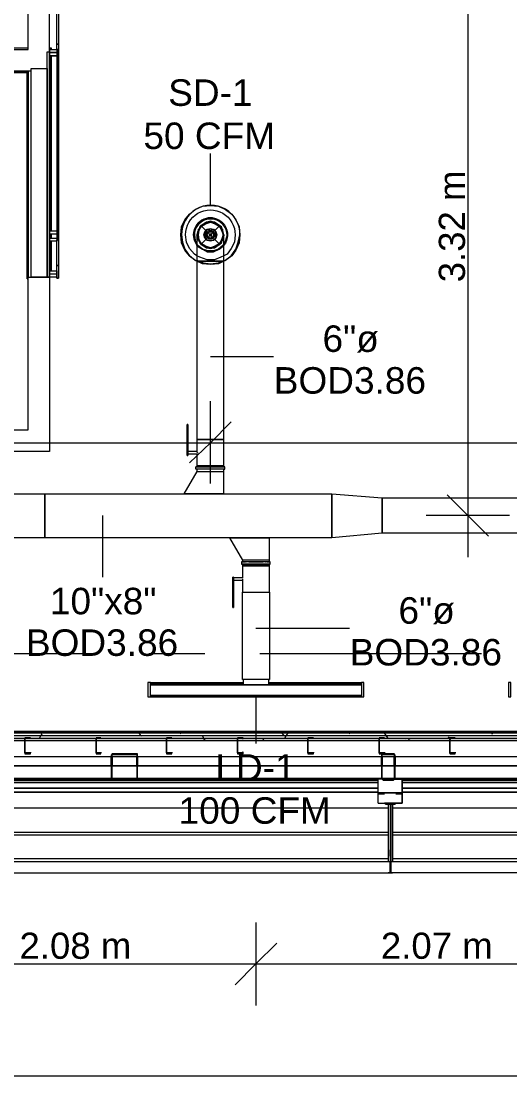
# Model space of a CAD drawing. Header units: metres. Extents: x -2 to 237, y -8 to 52.
# Drawn here: x 32.29 to 35.09, y 7.43 to 13.48 of the extents above; entities that cross this region are included whole.
import ezdxf

# ---------------------------------------------------------------- set-up
doc = ezdxf.new("R2010")
doc.units = ezdxf.units.M
doc.layers.add('HVAC - Ductos', color=5, linetype='Continuous', lineweight=0)
doc.layers.add('PDF4_Text', color=7, linetype='Continuous', lineweight=0)
doc.layers.add('PDF4_Geometry', color=7, linetype='Continuous', lineweight=0, true_color=0xaaaaaa)
doc.layers.add('PDF4_Solid Fills', color=7, linetype='Continuous', lineweight=0, true_color=0xffffff)
doc.styles.add('PDF Helvetica', font='')
doc.styles.get('PDF Helvetica').set_extended_font_data('Helvetica')

msp = doc.modelspace()

# ---------------------------------------------------------------- hatches: boundary and pattern name
at = {"layer": 'PDF4_Solid Fills', "lineweight": 0, "transparency": 33554559}
h = msp.add_hatch(color=256, dxfattribs=at)
h.paths.add_polyline_path([(4.7138, 9.3546), (4.7138, 9.3684), (4.613, 9.3684), (4.613, 9.3546)])
h.paths.add_polyline_path([(51.3915, 9.3684), (51.3915, 9.3546), (52.1978, 9.3546), (52.1978, 9.3684)])
h.paths.add_polyline_path([(52.2024, 9.3684), (52.2024, 9.3546), (54.2275, 9.3546), (54.2275, 9.3684)])
h.paths.add_polyline_path([(54.2321, 9.3684), (54.2321, 9.3546), (56.3763, 9.3546), (56.3763, 9.3684)])
h.paths.add_polyline_path([(49.3618, 9.3684), (49.3618, 9.3546), (51.3869, 9.3546), (51.3869, 9.3684)])
h.paths.add_polyline_path([(47.3321, 9.3684), (47.3321, 9.3546), (49.3572, 9.3546), (49.3572, 9.3684)])
h.paths.add_polyline_path([(46.5212, 9.3684), (46.5212, 9.3546), (47.3275, 9.3546), (47.3275, 9.3684)])
h.paths.add_polyline_path([(44.4915, 9.3684), (44.4915, 9.3546), (46.5166, 9.3546), (46.5166, 9.3684)])
h.paths.add_polyline_path([(42.4619, 9.3684), (42.4619, 9.3546), (44.4869, 9.3546), (44.4869, 9.3684)])
h.paths.add_polyline_path([(41.6509, 9.3684), (41.6509, 9.3546), (42.4573, 9.3546), (42.4573, 9.3684)])
h.paths.add_polyline_path([(39.6212, 9.3684), (39.6212, 9.3546), (41.6463, 9.3546), (41.6463, 9.3684)])
h.paths.add_polyline_path([(36.7806, 9.3684), (36.7806, 9.3546), (39.6167, 9.3546), (39.6167, 9.3684)])
h.paths.add_polyline_path([(34.751, 9.3684), (34.751, 9.3546), (36.776, 9.3546), (36.776, 9.3684)])
h.paths.add_polyline_path([(31.9104, 9.3684), (31.9104, 9.3546), (34.7464, 9.3546), (34.7464, 9.3684)])
h.paths.add_polyline_path([(29.8807, 9.3684), (29.8807, 9.3546), (31.9058, 9.3546), (31.9058, 9.3684)])
h.paths.add_polyline_path([(29.0697, 9.3684), (29.0697, 9.3546), (29.8761, 9.3546), (29.8761, 9.3684)])
h.paths.add_polyline_path([(27.0401, 9.3684), (27.0401, 9.3546), (29.0652, 9.3546), (29.0652, 9.3684)])
h.paths.add_polyline_path([(25.0105, 9.3684), (25.0105, 9.3546), (27.0355, 9.3546), (27.0355, 9.3684)])
h.paths.add_polyline_path([(24.1995, 9.3684), (24.1995, 9.3546), (25.0059, 9.3546), (25.0059, 9.3684)])
h.paths.add_polyline_path([(22.1698, 9.3684), (22.1698, 9.3546), (24.1949, 9.3546), (24.1949, 9.3684)])
h.paths.add_polyline_path([(20.1402, 9.3684), (20.1402, 9.3546), (22.1652, 9.3546), (22.1652, 9.3684)])
h.paths.add_polyline_path([(19.3292, 9.3684), (19.3292, 9.3546), (20.1356, 9.3546), (20.1356, 9.3684)])
h.paths.add_polyline_path([(17.2996, 9.3684), (17.2996, 9.3546), (19.3247, 9.3546), (19.3247, 9.3684)])
h.paths.add_polyline_path([(14.4589, 9.3684), (14.4589, 9.3546), (17.295, 9.3546), (17.295, 9.3684)])
h.paths.add_polyline_path([(12.4293, 9.3684), (12.4293, 9.3546), (14.4543, 9.3546), (14.4543, 9.3684)])
h.paths.add_polyline_path([(9.5887, 9.3684), (9.5887, 9.3546), (12.4247, 9.3546), (12.4247, 9.3684)])
h.paths.add_polyline_path([(7.559, 9.3684), (7.559, 9.3546), (9.5841, 9.3546), (9.5841, 9.3684)])
h.paths.add_polyline_path([(6.7481, 9.3684), (6.7481, 9.3546), (7.5544, 9.3546), (7.5544, 9.3684)])
h.paths.add_polyline_path([(4.7184, 9.3684), (4.7184, 9.3546), (6.7435, 9.3546), (6.7435, 9.3684)])
msp.add_hatch(color=256, dxfattribs=at).paths.add_polyline_path([(32.8084, 9.1439), (32.813, 9.1484), (32.8175, 9.2768), (32.955, 9.2768), (32.955, 9.1393), (32.8175, 9.1439), (32.813, 9.1439), (32.813, 9.1347), (32.8221, 9.1347), (32.9485, 9.1302), (32.9504, 9.1302), (32.9504, 9.1347), (32.9596, 9.1347), (32.9596, 9.2813), (32.813, 9.2813), (32.8084, 9.2768)])
h = msp.add_hatch(color=256, dxfattribs=at)
h.paths.add_polyline_path([(34.4303, 9.2722), (34.4303, 9.1347), (34.4348, 9.2722)])
h.paths.add_polyline_path([(34.3615, 9.2722), (34.357, 9.2722), (34.357, 9.1393)])
h.paths.add_polyline_path([(34.3661, 9.1347), (34.4248, 9.1302), (34.4257, 9.1302), (34.4257, 9.1347)])
h.paths.add_polyline_path([(34.4257, 9.2768), (34.4257, 9.2813), (34.3661, 9.2813)])
h.paths.add_polyline_path([(34.4348, 9.2768), (34.4348, 9.2813), (34.4303, 9.2813)])

# ---------------------------------------------------------------- linework, layer by layer
at = {"layer": 'HVAC - Ductos', "lineweight": 0}
for points in [[(34.8517, 14.202), (34.8517, 10.4084)], [(33.3765, 12.4243), (33.3765, 12.7221)], [(33.4544, 12.2548), (33.4498, 12.2731), (33.4406, 12.2915), (33.4315, 12.3097), (33.4132, 12.3189), (33.3948, 12.3281), (33.3765, 12.3327), (33.3582, 12.3281), (33.3398, 12.3189), (33.3215, 12.3097), (33.3123, 12.2915), (33.3031, 12.2731), (33.2986, 12.2548), (33.3031, 12.2502), (33.2986, 12.2548), (33.2986, 12.2502), (33.2986, 12.2319), (33.2986, 12.1998), (33.2986, 12.1631), (33.2986, 12.1219), (33.2986, 12.1036), (33.2895, 12.1082), (33.2574, 12.1357), (33.2299, 12.1677), (33.2115, 12.2089), (33.2069, 12.2548), (33.2115, 12.3006), (33.2299, 12.3418), (33.2574, 12.3739), (33.2895, 12.4014), (33.3307, 12.4198), (33.3765, 12.4243), (33.4223, 12.4198), (33.4636, 12.4014), (33.5002, 12.3739), (33.5231, 12.3418), (33.5414, 12.3006), (33.546, 12.2548), (33.5414, 12.2089), (33.5231, 12.1677), (33.5002, 12.1357), (33.4636, 12.1082), (33.4544, 12.1036), (33.4544, 12.1449), (33.4544, 12.1861), (33.4544, 12.2181), (33.4544, 12.2411), (33.4544, 12.2548), (33.4544, 12.2502), (33.4544, 12.2548), (33.4498, 12.2731), (33.4406, 12.2915), (33.4315, 12.3097), (33.4132, 12.3189), (33.3948, 12.3281), (33.3765, 12.3327), (33.3582, 12.3281), (33.3398, 12.3189), (33.3215, 12.3097), (33.3123, 12.2915), (33.3031, 12.2731), (33.2986, 12.2548)], [(33.3077, 12.2319), (33.3031, 12.2548), (33.3077, 12.2777)], [(33.4086, 12.1906), (33.4269, 12.2044), (33.404, 12.1906), (33.3765, 12.1815), (33.349, 12.1906), (33.3261, 12.2044), (33.3123, 12.2273), (33.3077, 12.2548), (33.3123, 12.2823), (33.3261, 12.3052)], [(33.3077, 12.2823), (33.3077, 12.2869)], [(33.3123, 12.2869), (33.3261, 12.3052), (33.3398, 12.3189), (33.3582, 12.3281), (33.3765, 12.3281), (33.3948, 12.3281), (33.4132, 12.3189), (33.4269, 12.3052)], [(33.3261, 12.3097), (33.3444, 12.3189)], [(33.3444, 12.3235), (33.349, 12.3235), (33.349, 12.3281)], [(33.3536, 12.3235), (33.3765, 12.3281), (33.404, 12.3235)], [(33.404, 12.3281), (33.404, 12.3235), (33.4086, 12.3235)], [(33.4086, 12.3189), (33.4269, 12.3097)], [(33.4452, 12.2273), (33.4452, 12.2227), (33.4269, 12.2044), (33.4406, 12.2181), (33.4498, 12.2365), (33.4498, 12.2548), (33.4498, 12.2731), (33.4406, 12.2915), (33.4269, 12.3052), (33.4452, 12.2869)], [(33.4452, 12.2869), (33.4452, 12.2823), (33.4498, 12.2823)], [(33.4452, 12.2777), (33.4498, 12.2548), (33.4452, 12.2319)], [(33.3031, 12.2502), (33.3031, 12.2365), (33.3123, 12.2181), (33.3215, 12.1998), (33.3398, 12.1906), (33.3582, 12.1815), (33.3765, 12.1769), (33.3948, 12.1815), (33.4132, 12.1906), (33.4315, 12.1998), (33.4406, 12.2181), (33.4498, 12.2365), (33.4544, 12.2502)], [(33.3077, 12.2227), (33.3077, 12.2273)], [(33.3444, 12.1906), (33.3261, 12.2044), (33.3123, 12.2227)], [(33.349, 12.1815), (33.349, 12.1861), (33.3444, 12.1861)], [(33.3994, 12.1861), (33.3765, 12.1815), (33.3536, 12.1861)], [(33.4086, 12.1861), (33.404, 12.1861), (33.404, 12.1815)], [(33.4544, 10.9261), (33.4544, 10.9307), (33.4544, 11.0819), (33.4498, 11.0819), (33.4406, 11.0819), (33.4315, 11.0819), (33.4132, 11.0819), (33.3948, 11.0819), (33.3765, 11.0819), (33.3582, 11.0819), (33.3398, 11.0819), (33.3215, 11.0819), (33.3123, 11.0819), (33.3031, 11.0819), (33.2986, 11.0819), (33.3031, 11.0819), (33.3123, 11.0819), (33.3215, 11.0819), (33.3398, 11.0819), (33.3582, 11.0819), (33.3765, 11.0819), (33.3948, 11.0819), (33.4132, 11.0819), (33.4315, 11.0819), (33.4406, 11.0819), (33.4498, 11.0819), (33.4544, 11.0819), (33.4544, 12.1036), (33.4498, 12.1036), (33.4406, 12.1036), (33.4315, 12.1036), (33.4132, 12.1036), (33.3948, 12.1036), (33.3765, 12.1036), (33.3582, 12.1036), (33.3398, 12.1036), (33.3215, 12.1036), (33.3123, 12.1036), (33.3031, 12.1036), (33.2986, 12.1036), (33.2986, 11.0819), (33.2986, 11.0132), (33.2482, 11.0132)], [(33.4544, 12.1357), (33.436, 12.1265), (33.3994, 12.1127), (33.3582, 12.1127), (33.3169, 12.1265), (33.2986, 12.1357)], [(33.4544, 12.1036), (33.4223, 12.0898), (33.3765, 12.0852), (33.3307, 12.0898), (33.2986, 12.1036)], [(33.2986, 12.1036), (33.3031, 12.1036), (33.3123, 12.1036), (33.3215, 12.1036), (33.3398, 12.1036), (33.3582, 12.1036), (33.3765, 12.1036), (33.3948, 12.1036), (33.4132, 12.1036), (33.4315, 12.1036), (33.4406, 12.1036), (33.4498, 12.1036), (33.4544, 12.1036)], [(33.3031, 12.1082), (33.3353, 12.0944), (33.3765, 12.0898), (33.4223, 12.0944), (33.4544, 12.1082)], [(33.3765, 11.5584), (33.7385, 11.5584)], [(33.3765, 10.8299), (33.3765, 11.0636), (33.3765, 11.3018)], [(33.2482, 11.1689), (33.2436, 11.1689)], [(33.2436, 11.004), (33.2436, 10.9994), (33.2436, 10.9948), (33.2436, 10.9902), (33.2436, 10.9948), (33.2436, 10.9994), (33.2436, 11.004), (33.2436, 11.1597)], [(33.2482, 11.1597), (33.2482, 11.004), (33.2482, 10.9994), (33.2482, 10.9948), (33.2482, 10.9902), (33.2482, 10.9948), (33.2482, 10.9994), (33.2482, 11.004), (33.2482, 10.9994), (33.2986, 10.9994), (33.2986, 10.9307), (33.3031, 10.9307), (33.2986, 10.9307), (33.3031, 10.9307), (33.3123, 10.9307), (33.3215, 10.9307), (33.3398, 10.9307), (33.3582, 10.9307), (33.3765, 10.9307), (33.3948, 10.9307), (33.4132, 10.9307), (33.4315, 10.9307), (33.4406, 10.9307), (33.4498, 10.9307), (33.4544, 10.9307), (33.4498, 10.9307), (33.4544, 10.9307), (33.4498, 10.9307), (33.4406, 10.9307), (33.4315, 10.9307), (33.4132, 10.9307), (33.3948, 10.9307), (33.3765, 10.9307), (33.3582, 10.9307), (33.3398, 10.9307), (33.3215, 10.9307), (33.3123, 10.9307), (33.3031, 10.9307), (33.2986, 10.9307), (33.2986, 10.9261), (33.3031, 10.9261), (33.2986, 10.9261), (33.294, 10.9261)], [(33.4956, 11.1827), (33.3765, 11.0636), (33.2574, 10.949)], [(26.7606, 11.0636), (28.3047, 11.0636), (33.3765, 11.0636), (37.6786, 11.0636)], [(33.2986, 11.0132), (33.2986, 11.0086)], [(33.3031, 11.0086), (33.3031, 11.004)], [(33.2436, 10.9902), (33.2436, 10.9948), (33.2436, 10.9902)], [(33.2436, 10.9902), (33.2482, 10.9902)], [(33.2482, 10.9902), (33.2482, 10.9948), (33.2482, 10.9902)], [(33.2986, 10.8986), (33.2253, 10.7704), (33.2299, 10.7704), (33.2482, 10.7704), (33.2711, 10.7704), (33.2986, 10.7704), (33.3765, 10.7704), (33.404, 10.7704), (33.4315, 10.7704), (33.4452, 10.7704), (33.4544, 10.7704), (33.4544, 10.8986)], [(33.2986, 10.9124), (33.294, 10.9124), (33.294, 10.9261), (33.2986, 10.9261), (33.3031, 10.9261), (33.3169, 10.9261), (33.3353, 10.9261), (33.3536, 10.9261), (33.3765, 10.9261), (33.3994, 10.9261), (33.4177, 10.9261), (33.436, 10.9261), (33.4498, 10.9261), (33.4544, 10.9261), (33.459, 10.9261), (33.4544, 10.9261), (33.4498, 10.9261), (33.4544, 10.9261), (33.4498, 10.9261), (33.4406, 10.9261), (33.4315, 10.9261), (33.4132, 10.9261), (33.3948, 10.9261), (33.3765, 10.9261), (33.3582, 10.9261), (33.3398, 10.9261), (33.3215, 10.9261), (33.3123, 10.9261), (33.3031, 10.9261), (33.2986, 10.9261)], [(33.4544, 10.9124), (33.459, 10.9124), (33.4544, 10.9124), (33.4498, 10.9124), (33.436, 10.9124), (33.4177, 10.9124), (33.3994, 10.9124), (33.3765, 10.9124), (33.3536, 10.9124), (33.3353, 10.9124), (33.3169, 10.9124), (33.3031, 10.9124), (33.2986, 10.9124), (33.294, 10.9124)], [(33.3123, 10.9124), (33.3031, 10.9124), (33.2986, 10.9124), (33.2986, 10.8986), (33.3031, 10.8986), (33.3123, 10.8986), (33.3215, 10.8986), (33.3398, 10.8986), (33.3582, 10.8986), (33.3765, 10.8986), (33.3948, 10.8986), (33.4132, 10.8986), (33.4315, 10.8986), (33.4406, 10.8986), (33.4498, 10.8986), (33.4544, 10.8986), (33.4544, 10.9124), (33.4498, 10.9124), (33.4406, 10.9124)], [(33.3215, 10.9124), (33.3169, 10.9124)], [(33.4177, 10.9124), (33.4132, 10.9124), (33.3948, 10.9124), (33.3765, 10.9124), (33.3582, 10.9124), (33.3398, 10.9124), (33.3353, 10.9124)], [(33.3444, 10.8986), (33.349, 10.8986)], [(33.404, 10.8986), (33.4086, 10.8986)], [(33.436, 10.9124), (33.4315, 10.9124)], [(33.459, 10.9124), (33.459, 10.9261)], [(33.4544, 10.7704), (33.4452, 10.7704), (33.4315, 10.7704), (33.404, 10.7704), (33.3765, 10.7704), (33.2986, 10.7704), (33.2711, 10.7704), (33.2482, 10.7704), (33.2299, 10.7704), (33.2253, 10.7704)], [(34.9709, 10.5275), (34.8517, 10.6467), (34.7327, 10.7658)], [(32.7579, 10.6467), (32.7579, 10.2938)], [(35.09, 10.6467), (34.8517, 10.6467), (34.6135, 10.6467)], [(33.7155, 10.39), (33.7155, 10.5183), (33.7064, 10.5183), (33.6926, 10.5183), (33.6651, 10.5183), (33.6377, 10.5183), (33.5598, 10.5183), (33.5323, 10.5183), (33.5094, 10.5183), (33.491, 10.5183), (33.4864, 10.5183), (33.5598, 10.39)], [(33.4864, 10.5183), (33.491, 10.5183), (33.5094, 10.5183), (33.5323, 10.5183), (33.5598, 10.5183), (33.6377, 10.5183), (33.6651, 10.5183), (33.6926, 10.5183), (33.7064, 10.5183), (33.7155, 10.5183)], [(33.5094, 10.2755), (33.5598, 10.2755), (33.5598, 10.2068), (33.5643, 10.2068), (33.5735, 10.2068), (33.5826, 10.2068), (33.601, 10.2068), (33.6193, 10.2068), (33.6377, 10.2068), (33.656, 10.2068), (33.6743, 10.2068), (33.6926, 10.2068), (33.7018, 10.2068), (33.7109, 10.2068), (33.7155, 10.2068), (33.7155, 9.7074), (33.7109, 9.7074), (33.7018, 9.7074), (33.6926, 9.7074), (33.6743, 9.7074), (33.656, 9.7074), (33.6377, 9.7074), (33.6193, 9.7074), (33.601, 9.7074), (33.5826, 9.7074), (33.5735, 9.7074), (33.5643, 9.7074), (33.5598, 9.7074), (33.5598, 10.2068), (33.5643, 10.2068), (33.5735, 10.2068), (33.5826, 10.2068), (33.601, 10.2068), (33.6193, 10.2068), (33.6377, 10.2068), (33.656, 10.2068), (33.6743, 10.2068), (33.6926, 10.2068), (33.7018, 10.2068), (33.7109, 10.2068), (33.7155, 10.2068), (33.7155, 10.358), (33.7109, 10.358), (33.7155, 10.358), (33.7109, 10.358), (33.7018, 10.358), (33.6926, 10.358), (33.6743, 10.358), (33.656, 10.358), (33.6377, 10.358), (33.6193, 10.358), (33.601, 10.358), (33.5826, 10.358), (33.5735, 10.358), (33.5643, 10.358), (33.5598, 10.358), (33.5643, 10.358), (33.5598, 10.358), (33.5643, 10.358), (33.5735, 10.358), (33.5826, 10.358), (33.601, 10.358), (33.6193, 10.358), (33.6377, 10.358), (33.656, 10.358), (33.6743, 10.358), (33.6926, 10.358), (33.7018, 10.358), (33.7109, 10.358), (33.7155, 10.358), (33.7155, 10.3672), (33.7109, 10.3672), (33.7155, 10.3672), (33.7201, 10.3672), (33.7155, 10.3672), (33.7109, 10.3672), (33.6972, 10.3672), (33.6789, 10.3672), (33.6605, 10.3672), (33.6377, 10.3672), (33.6147, 10.3672), (33.5964, 10.3672), (33.578, 10.3672), (33.5643, 10.3672), (33.5598, 10.3672), (33.5552, 10.3672)], [(33.5598, 10.3672), (33.5598, 10.358), (33.5598, 10.2893), (33.5094, 10.2893), (33.5094, 10.2847), (33.5094, 10.2893), (33.5094, 10.2938), (33.5094, 10.2893), (33.5094, 10.2847), (33.5094, 10.1289), (33.5094, 10.1243), (33.5094, 10.1197), (33.5094, 10.1243), (33.5094, 10.1289)], [(33.7155, 10.3809), (33.7201, 10.3809), (33.7155, 10.3809), (33.7109, 10.3809), (33.6972, 10.3809), (33.6789, 10.3809), (33.6605, 10.3809), (33.6377, 10.3809), (33.6147, 10.3809), (33.5964, 10.3809), (33.578, 10.3809), (33.5643, 10.3809), (33.5598, 10.3809), (33.5552, 10.3809), (33.5552, 10.3672), (33.5598, 10.3672), (33.5643, 10.3672), (33.5598, 10.3672), (33.5643, 10.3672), (33.5735, 10.3672), (33.5826, 10.3672), (33.601, 10.3672), (33.6193, 10.3672), (33.6377, 10.3672), (33.656, 10.3672), (33.6743, 10.3672), (33.6926, 10.3672), (33.7018, 10.3672), (33.7109, 10.3672), (33.7155, 10.3672)], [(33.5598, 10.3809), (33.5552, 10.3809)], [(33.7018, 10.3809), (33.7109, 10.3809), (33.7155, 10.3809), (33.7155, 10.39), (33.7109, 10.39), (33.7018, 10.39), (33.6926, 10.39), (33.6743, 10.39), (33.656, 10.39), (33.6377, 10.39), (33.6193, 10.39), (33.601, 10.39), (33.5826, 10.39), (33.5735, 10.39), (33.5643, 10.39), (33.5598, 10.39), (33.5598, 10.3809), (33.5643, 10.3809), (33.5735, 10.3809)], [(33.578, 10.3809), (33.5826, 10.3809)], [(33.5964, 10.3809), (33.601, 10.3809), (33.6193, 10.3809), (33.6377, 10.3809), (33.656, 10.3809), (33.6743, 10.3809), (33.6789, 10.3809)], [(33.6102, 10.39), (33.6056, 10.39)], [(33.6697, 10.39), (33.6651, 10.39)], [(33.6926, 10.3809), (33.6972, 10.3809)], [(33.7201, 10.3672), (33.7201, 10.3809)], [(33.5094, 10.2938), (33.5048, 10.2938)], [(33.5048, 10.1289), (33.5048, 10.1243), (33.5048, 10.1197), (33.5048, 10.1243), (33.5048, 10.1289), (33.5048, 10.2847), (33.5048, 10.2893), (33.5048, 10.2938), (33.5048, 10.2893), (33.5048, 10.2847)], [(33.5598, 10.2847), (33.5598, 10.2801), (33.5598, 10.2755)], [(33.5048, 10.1197), (33.5094, 10.1197)], [(33.6377, 10.0006), (34.1737, 10.0006)], [(33.0328, 9.657), (33.0328, 9.6662), (33.0328, 9.6845), (33.0328, 9.6891), (33.5643, 9.6891)], [(33.5643, 9.6845), (33.0328, 9.6845)], [(33.7109, 9.7074), (33.7155, 9.7074)], [(33.7109, 9.6891), (34.2424, 9.6891), (34.2424, 9.6845), (34.2424, 9.6662), (34.2424, 9.657)], [(34.2424, 9.6845), (33.7109, 9.6845)], [(33.0328, 9.6616), (33.0328, 9.6662), (33.0328, 9.6708)], [(34.2424, 9.6341), (34.2424, 9.6249), (34.2424, 9.6066), (33.0328, 9.6066), (34.2424, 9.6066)], [(33.0328, 9.6066), (33.0328, 9.6249), (33.0328, 9.6341)], [(33.0328, 9.6203), (33.0328, 9.6249), (33.0328, 9.6295)], [(34.2424, 9.6708), (34.2424, 9.6662), (34.2424, 9.6616)], [(34.2424, 9.6295), (34.2424, 9.6249), (34.2424, 9.6203)], [(33.6377, 9.6066), (33.6377, 9.3408)]]:
    msp.add_lwpolyline(points, dxfattribs=at)
for points in [[(33.4544, 12.1082), (33.459, 12.1082), (33.4956, 12.1357), (33.5231, 12.1723), (33.5368, 12.2135), (33.546, 12.2548, 1.013813), (33.2115, 12.2548), (33.2161, 12.2135), (33.2299, 12.1723), (33.2574, 12.1357), (33.294, 12.1082), (33.3031, 12.1082)], [(33.2986, 12.1357), (33.2849, 12.1449), (33.2574, 12.1769), (33.2391, 12.2135), (33.2345, 12.2548, -1.012839), (33.5185, 12.2548), (33.514, 12.2135), (33.4956, 12.1769), (33.4727, 12.1449), (33.4544, 12.1357)]]:
    msp.add_lwpolyline(points, format="xyb", dxfattribs=at)
msp.add_lwpolyline([(33.4727, 12.2548, 1.018241), (33.2803, 12.2548, -1.404668), (33.4544, 12.1952), (33.4681, 12.2227), (33.4727, 12.2548), (33.4636, 12.2227), (33.4544, 12.1998, 1.36866), (33.2849, 12.2548), (33.2895, 12.2227), (33.2986, 12.1998, -1.331089)], format="xyb", close=True, dxfattribs=at)
for points in [[(33.4269, 12.3052), (33.4406, 12.2823), (33.4498, 12.2548), (33.4406, 12.2273), (33.4269, 12.2044), (33.4132, 12.1906), (33.3948, 12.1815), (33.3765, 12.1815), (33.3582, 12.1815), (33.3398, 12.1906), (33.3261, 12.2044), (33.3123, 12.2181), (33.3077, 12.2365), (33.3031, 12.2548), (33.3077, 12.2731), (33.3123, 12.2915), (33.3261, 12.3052), (33.349, 12.3189), (33.3765, 12.3281), (33.404, 12.3189)], [(33.4086, 12.2365), (33.4132, 12.2548), (33.4086, 12.2365), (33.3948, 12.2227), (33.3765, 12.2181), (33.3582, 12.2227), (33.3444, 12.2365), (33.3398, 12.2548), (33.3444, 12.2731), (33.3582, 12.2869), (33.3765, 12.2915), (33.3948, 12.2869), (33.4086, 12.2731), (33.4132, 12.2548), (33.4086, 12.2731), (33.3948, 12.2823), (33.3765, 12.2869), (33.3582, 12.2823), (33.349, 12.2731), (33.3444, 12.2548), (33.349, 12.2365), (33.3582, 12.2273), (33.3765, 12.2227), (33.3948, 12.2273)], [(33.3948, 12.2411), (33.404, 12.2548), (33.3994, 12.2411), (33.3856, 12.2319), (33.3673, 12.2319), (33.3582, 12.2411), (33.349, 12.2548), (33.3582, 12.2685), (33.3673, 12.2777), (33.3856, 12.2777), (33.3994, 12.2685), (33.404, 12.2548), (33.3948, 12.2685), (33.3856, 12.2777), (33.3673, 12.2777), (33.3582, 12.2685), (33.3536, 12.2548), (33.3582, 12.2411), (33.3673, 12.2319), (33.3856, 12.2319)], [(33.3902, 12.2411), (33.3765, 12.2365), (33.3628, 12.2411), (33.3582, 12.2548), (33.3628, 12.2685), (33.3765, 12.2731), (33.3902, 12.2685), (33.3948, 12.2548)], [(33.2803, 12.2548), (33.2849, 12.2227), (33.2986, 12.1952), (33.2849, 12.2227)], [(33.3765, 12.2593), (33.3719, 12.2548), (33.3719, 12.2593), (33.3811, 12.2593), (33.3811, 12.2548), (33.3811, 12.2593)], [(33.3811, 12.2502), (33.3811, 12.2548), (33.3811, 12.2502), (33.3719, 12.2502), (33.3719, 12.2548), (33.3765, 12.2502)], [(33.3031, 12.1952), (33.3307, 12.1723), (33.3628, 12.1631), (33.3948, 12.1631), (33.4223, 12.1723), (33.4498, 12.1952), (33.4544, 12.1998), (33.4498, 12.1952), (33.4223, 12.1723), (33.3948, 12.1631), (33.3628, 12.1631), (33.3307, 12.1723), (33.3031, 12.1952), (33.2986, 12.1998)], [(33.4498, 12.1906), (33.4269, 12.1723), (33.3948, 12.1586), (33.3582, 12.1586), (33.3307, 12.1723), (33.3031, 12.1906), (33.2986, 12.1952), (33.3031, 12.1906), (33.3307, 12.1723), (33.3582, 12.1586), (33.3948, 12.1586), (33.4269, 12.1723), (33.4498, 12.1906), (33.4544, 12.1952)], [(33.2436, 11.1597), (33.2436, 11.1643), (33.2436, 11.1689), (33.2436, 11.1643)], [(33.2482, 11.1597), (33.2482, 11.1643), (33.2482, 11.1689), (33.2482, 11.1643)], [(32.4281, 10.5183), (32.1395, 10.5183), (32.1395, 10.7704), (32.4281, 10.7704)], [(34.0729, 10.5183), (32.4281, 10.5183), (32.4281, 10.7704), (34.0729, 10.7704)], [(34.0729, 10.7704), (34.3615, 10.7474), (34.3615, 10.5458), (34.0729, 10.5183)], [(36.7348, 10.5458), (34.3615, 10.5458), (34.3615, 10.7474), (36.7348, 10.7474)], [(33.0191, 9.6066), (33.0328, 9.6066), (33.0328, 9.6891), (33.0191, 9.6891)], [(33.0328, 9.6754), (34.2424, 9.6754), (33.0328, 9.6754), (34.2424, 9.6754), (34.2424, 9.6157), (33.0328, 9.6157)], [(33.5643, 9.6754), (33.5735, 9.6754), (33.5826, 9.6754), (33.601, 9.6754), (33.6193, 9.6754), (33.6377, 9.6754), (33.656, 9.6754), (33.6743, 9.6754), (33.6926, 9.6754), (33.7018, 9.6754), (33.7109, 9.6754), (33.7109, 9.7074), (33.7018, 9.7074), (33.6926, 9.7074), (33.6743, 9.7074), (33.656, 9.7074), (33.6377, 9.7074), (33.6193, 9.7074), (33.601, 9.7074), (33.5826, 9.7074), (33.5735, 9.7074), (33.5643, 9.7074)], [(34.2561, 9.6066), (34.2561, 9.6891), (34.2424, 9.6891), (34.2424, 9.6066)], [(35.0854, 9.6066), (35.0992, 9.6066), (35.0992, 9.6891), (35.0854, 9.6891)]]:
    msp.add_lwpolyline(points, close=True, dxfattribs=at)
at = {"layer": 'HVAC - Ductos', "color": 252, "lineweight": 0, "true_color": 0x939598}
for points in [[(33.6377, 8.3146), (33.6377, 8.0763), (33.6377, 7.8381)], [(33.7567, 8.1954), (33.6377, 8.0763), (33.5185, 7.9572)], [(6.6289, 8.0763), (17.4508, 8.0763), (19.4621, 8.0763), (21.7666, 8.0763), (23.8742, 8.0763), (26.866, 8.0763), (29.0606, 8.0763), (31.5576, 8.0763), (33.6377, 8.0763), (35.704, 8.0763), (38.6683, 8.0763), (40.7575, 8.0763), (43.1582, 8.0763), (45.165, 8.0763), (47.9644, 8.0763), (49.9391, 8.0763), (52.3582, 8.0763), (54.7452, 8.0763), (56.0876, 8.0763)], [(6.6289, 7.4349), (16.0625, 7.4349), (25.2579, 7.4349), (37.4404, 7.4349), (46.6541, 7.4349), (56.0876, 7.4349)]]:
    msp.add_lwpolyline(points, dxfattribs=at)
at = {"layer": 'PDF4_Geometry', "lineweight": 0}
for points in [[(30.6962, 13.194), (32.3319, 13.194), (30.6229, 13.194), (30.6229, 11.1369), (30.6229, 13.194), (30.6229, 11.1369), (32.3319, 11.1369), (32.3319, 12.012), (32.4556, 12.012), (32.4556, 13.194), (32.4556, 12.2777), (32.4556, 13.194), (32.4556, 13.3177), (32.4556, 18.6049)], [(31.9332, 13.3269), (32.0249, 13.3269), (32.3319, 13.3269)], [(32.4556, 13.3269), (32.4648, 13.3269), (32.4648, 13.3177), (32.4648, 13.3269), (32.4556, 13.3177), (32.4968, 13.3177), (32.4968, 13.2994), (32.4968, 13.2811), (32.4968, 12.2365)], [(32.4556, 13.2811), (32.4968, 13.2811), (32.4556, 13.2811), (32.4556, 13.2994), (32.4556, 13.3177), (32.4968, 13.3177), (32.4968, 12.2273), (32.506, 12.2273), (32.506, 12.0074), (32.4968, 12.0074), (32.4968, 12.2273), (32.506, 12.2273), (32.506, 13.3177), (32.506, 12.2273), (32.506, 12.0074), (32.4968, 12.0074), (32.506, 12.0074)], [(32.506, 13.3498), (32.4968, 13.3452)], [(32.506, 13.3177), (32.4968, 13.3177)], [(30.6229, 13.1848), (32.3273, 13.1848), (32.3273, 12.0028), (32.3319, 12.0028), (32.3273, 12.0028), (32.3273, 13.1848), (32.3319, 13.194), (32.3319, 12.012), (32.3502, 12.012), (32.3502, 13.194), (32.3319, 13.194), (32.3319, 12.012), (32.4556, 12.012), (32.4556, 11.0132), (32.3319, 11.0132), (28.662, 11.0132)], [(32.3319, 13.194), (32.3319, 12.012), (32.3319, 13.194)], [(32.506, 13.1574), (32.4968, 13.1482)], [(32.506, 12.9237), (32.4968, 12.9191)], [(32.506, 12.7313), (32.4968, 12.7267)], [(32.506, 12.5022), (32.4968, 12.4976)], [(32.506, 12.3097), (32.4968, 12.3006)], [(32.4968, 12.0303), (32.4556, 12.0303), (32.4556, 12.0486), (32.4556, 12.2181), (32.4556, 12.0486), (32.4968, 12.0486), (32.4968, 12.0303), (32.4968, 12.012), (32.4556, 12.012), (32.4556, 12.0303)], [(32.4968, 12.0486), (32.4968, 12.2181)], [(32.506, 12.0807), (32.4968, 12.0761)], [(31.4064, 9.4005), (37.3533, 9.4005), (31.4064, 9.4005), (37.3533, 9.4005), (31.4064, 9.4005), (37.3533, 9.4005), (31.4064, 9.4005), (37.3533, 9.4005), (31.4064, 9.4005), (31.4064, 9.9777)], [(32.7076, 9.854), (31.4385, 9.854)], [(33.3444, 9.854), (33.0237, 9.854)], [(34.9297, 9.854), (33.6605, 9.854)], [(4.613, 9.4005), (56.3763, 9.4005)], [(4.613, 9.3867), (56.3763, 9.3867)], [(34.7464, 9.3684), (34.3432, 9.3684), (33.9354, 9.3684), (33.5323, 9.3684), (33.1245, 9.3684), (32.7213, 9.3684), (32.3136, 9.3684), (31.9104, 9.3684)], [(34.7464, 9.3546), (34.3432, 9.3546), (33.9354, 9.3546), (33.5323, 9.3546), (33.1245, 9.3546), (32.7213, 9.3546), (32.3136, 9.3546), (31.9104, 9.3546)], [(36.776, 9.3684), (36.3729, 9.3684), (35.9651, 9.3684), (35.562, 9.3684), (35.1542, 9.3684), (34.751, 9.3684)], [(36.776, 9.3546), (36.3729, 9.3546), (35.9651, 9.3546), (35.562, 9.3546), (35.1542, 9.3546), (34.751, 9.3546)], [(56.3763, 9.263), (4.613, 9.263)], [(32.8084, 9.2126), (32.8084, 9.263)], [(32.813, 9.263), (32.813, 9.2126)], [(32.955, 9.2126), (32.955, 9.263)], [(32.9596, 9.263), (32.9596, 9.2126)], [(34.3661, 9.2813), (34.3615, 9.2813), (34.357, 9.2722), (34.357, 9.1393), (34.3615, 9.1347), (34.3661, 9.1301), (34.4257, 9.1301), (34.4303, 9.1347), (34.4348, 9.1393), (34.4348, 9.2722), (34.4303, 9.2813), (34.4257, 9.2813), (34.3753, 9.2813)], [(34.357, 9.2126), (34.357, 9.263)], [(34.3615, 9.263), (34.3615, 9.2126)], [(34.4303, 9.2126), (34.4303, 9.263)], [(34.4348, 9.263), (34.4348, 9.2126)], [(32.955, 9.1988), (32.9596, 9.2034)], [(32.8908, 9.1301), (32.8954, 9.1347)], [(34.3615, 9.1347), (34.3386, 9.1347)], [(34.3386, 8.9973), (34.3386, 9.0477), (34.3386, 9.0522), (34.3386, 9.0568), (34.3386, 9.0614), (34.3386, 9.1301), (34.3386, 9.1347)], [(34.3615, 9.1347), (34.3386, 9.1347)], [(34.3386, 8.9973), (34.3386, 9.0477), (34.3386, 9.0522), (34.3386, 9.0568), (34.3386, 9.0614), (34.3386, 9.1301), (34.3386, 9.1347)], [(34.3982, 9.1301), (34.4027, 9.1347)], [(34.4303, 9.1622), (34.4348, 9.1667)], [(32.845, 9.0614), (32.9183, 9.0614)], [(31.3468, 8.9927), (31.3331, 8.9927), (31.3331, 8.9973), (31.3331, 8.9927), (31.3834, 8.9927), (31.388, 8.9927), (31.388, 8.9973), (31.388, 8.9927), (31.3834, 8.9927), (31.3331, 8.9927), (31.3468, 8.9927), (31.356, 8.9927), (31.3606, 8.9927), (31.3743, 8.9927), (31.3743, 8.6628), (34.3982, 8.6628), (34.3982, 8.9927)], [(31.356, 8.5986), (34.4119, 8.5986), (34.4119, 8.6032), (34.4119, 8.6078), (34.4119, 8.6169), (34.4119, 8.6307), (34.4119, 8.6445), (34.4119, 8.6628), (34.4119, 8.9927), (34.4073, 8.9927), (34.3936, 8.9927), (34.4073, 8.9927), (34.4119, 8.9927), (34.4211, 8.9927), (34.4348, 8.9927), (34.4257, 8.9927), (34.4348, 8.9927), (34.4211, 8.9927), (34.4211, 8.6628), (37.445, 8.6628)], [(34.3982, 8.9697), (31.3743, 8.9697)], [(34.3386, 8.9973), (34.3799, 8.9973)], [(34.3386, 8.9973), (34.3799, 8.9973)], [(34.3799, 8.9973), (34.3753, 8.9973)], [(34.3799, 8.9973), (34.3753, 8.9973)], [(34.3799, 8.9973), (34.3799, 8.9927)], [(34.3799, 8.9973), (34.3799, 8.9927)], [(34.3799, 8.9927), (34.3982, 8.9927)], [(34.389, 8.9927), (34.3799, 8.9927), (34.389, 8.9927)], [(34.4257, 8.9927), (34.4348, 8.9927), (34.3799, 8.9927)], [(34.3799, 8.9927), (34.3982, 8.9927)], [(34.389, 8.9927), (34.3799, 8.9927), (34.389, 8.9927)], [(34.4257, 8.9927), (34.4348, 8.9927), (34.3799, 8.9927)], [(34.3982, 8.9927), (34.3936, 8.9927)], [(34.3982, 8.9927), (34.3936, 8.9927)], [(34.4073, 8.9927), (34.4073, 8.6628)], [(34.4119, 8.9927), (34.4211, 8.9927)], [(37.445, 8.9697), (34.4211, 8.9697)], [(31.3743, 8.8323), (34.3982, 8.8323)], [(34.4211, 8.8323), (37.445, 8.8323)], [(34.3982, 8.814), (31.3743, 8.814)], [(37.445, 8.814), (34.4211, 8.814)], [(34.4073, 8.6948), (34.4073, 8.7315)], [(12.9974, 8.6628), (16.0671, 8.6628), (16.0625, 8.6628), (19.1322, 8.6628), (19.1276, 8.6628), (22.1973, 8.6628), (22.1928, 8.6628), (25.267, 8.6628), (25.2579, 8.6628), (28.3138, 8.6628), (28.3093, 8.6628), (31.3606, 8.6628), (31.356, 8.6628), (34.4119, 8.6628), (34.4073, 8.6628), (37.4587, 8.6628)], [(31.3743, 8.6812), (34.3982, 8.6812)], [(37.4587, 8.5986), (34.4073, 8.5986), (34.4073, 8.6032), (34.4073, 8.6078), (34.4073, 8.6169), (34.4073, 8.6307), (34.4073, 8.6445), (34.4073, 8.6628), (34.4119, 8.6628)], [(34.4211, 8.6812), (37.445, 8.6812)], [(34.3982, 8.6032), (34.3982, 8.5986), (34.4073, 8.5986), (34.4073, 8.6032)], [(34.4119, 8.6032), (34.4119, 8.5986), (34.4211, 8.5986), (34.4211, 8.6032)]]:
    msp.add_lwpolyline(points, dxfattribs=at)
for points in [[(28.7857, 17.1525), (28.7857, 13.3177), (32.3319, 13.3177), (32.3319, 17.1525)], [(32.4968, 14.3715), (32.506, 14.3715), (32.506, 13.3177), (32.4968, 13.3177)], [(32.4556, 13.304), (32.4556, 12.012), (32.4418, 12.012), (32.4418, 13.304)], [(32.4556, 12.012), (32.4556, 13.3177)], [(32.4556, 13.2994), (32.4968, 13.2994)], [(32.4648, 13.2811), (32.4648, 12.2777)], [(32.3319, 13.194), (32.3319, 12.012)], [(32.4418, 13.2078), (32.4418, 12.012), (32.3502, 12.012), (32.3502, 13.2078)], [(32.4968, 12.2777), (32.4968, 12.2593), (32.4556, 12.2593), (32.4556, 12.2777)], [(32.4556, 12.2365), (32.4556, 12.2593)], [(32.4968, 12.2365), (32.4968, 12.2181), (32.4556, 12.2181), (32.4556, 12.2365)], [(32.4648, 12.2593), (32.4648, 12.2365)], [(32.4648, 12.2181), (32.4648, 12.0486)], [(31.4064, 9.4096), (37.3533, 9.4096)], [(31.4064, 9.4096), (37.3533, 9.4096)], [(31.4064, 9.405), (37.3533, 9.405)], [(32.3456, 9.3729), (32.3136, 9.3729), (32.3136, 9.2859), (32.3136, 9.2813), (32.3456, 9.2813), (32.3456, 9.2904), (32.3456, 9.2859), (32.3136, 9.2859), (32.3136, 9.3729), (32.3456, 9.3729), (32.3456, 9.3684)], [(32.7488, 9.3729), (32.7213, 9.3729), (32.7213, 9.2859), (32.7213, 9.2813), (32.7488, 9.2813), (32.7488, 9.2904), (32.7488, 9.2859), (32.7213, 9.2859), (32.7213, 9.3729), (32.7488, 9.3729), (32.7488, 9.3684)], [(33.1566, 9.3729), (33.1291, 9.3729), (33.1245, 9.3729), (33.1245, 9.2859), (33.1245, 9.2813), (33.1291, 9.2813), (33.1566, 9.2813), (33.1566, 9.2904), (33.1566, 9.2859), (33.1291, 9.2859), (33.1245, 9.2859), (33.1245, 9.3729), (33.1291, 9.3729), (33.1566, 9.3729), (33.1566, 9.3684)], [(33.5643, 9.3729), (33.5323, 9.3729), (33.5323, 9.2859), (33.5323, 9.2813), (33.5643, 9.2813), (33.5643, 9.2904), (33.5598, 9.2904), (33.5598, 9.2859), (33.5323, 9.2859), (33.5323, 9.3729), (33.5598, 9.3729), (33.5598, 9.3684), (33.5643, 9.3684)], [(33.9675, 9.3729), (33.94, 9.3729), (33.9354, 9.3729), (33.9354, 9.2859), (33.9354, 9.2813), (33.94, 9.2813), (33.9675, 9.2813), (33.9675, 9.2904), (33.9675, 9.2859), (33.94, 9.2859), (33.9354, 9.2859), (33.9354, 9.3729), (33.94, 9.3729), (33.9675, 9.3729), (33.9675, 9.3684)], [(34.3753, 9.3729), (34.3432, 9.3729), (34.3432, 9.2859), (34.3432, 9.2813), (34.3753, 9.2813), (34.3753, 9.2904), (34.3753, 9.2859), (34.3432, 9.2859), (34.3432, 9.3729), (34.3753, 9.3729), (34.3753, 9.3684)], [(34.7785, 9.3729), (34.751, 9.3729), (34.7464, 9.3729), (34.7464, 9.2859), (34.751, 9.2813), (34.7785, 9.2813), (34.7785, 9.2904), (34.7785, 9.2859), (34.751, 9.2859), (34.751, 9.3729), (34.7785, 9.3729), (34.7785, 9.3684)], [(32.8084, 9.1439), (32.813, 9.1347), (32.8221, 9.1301), (32.9504, 9.1301), (32.9596, 9.1347), (32.9596, 9.1439), (32.9596, 9.2722), (32.9596, 9.2813), (32.9504, 9.2813), (32.8221, 9.2813), (32.813, 9.2813), (32.8084, 9.2722)], [(32.9504, 9.1347), (32.8221, 9.1347), (32.8175, 9.1393), (32.813, 9.1439), (32.813, 9.2722), (32.8175, 9.2768), (32.8221, 9.2768), (32.9504, 9.2768), (32.955, 9.2768), (32.955, 9.2722), (32.955, 9.1439), (32.955, 9.1393)], [(34.4257, 9.1347), (34.3661, 9.1347), (34.3615, 9.1347), (34.3615, 9.1393), (34.3615, 9.2722), (34.3615, 9.2768), (34.3661, 9.2768), (34.4257, 9.2768), (34.4303, 9.2768), (34.4303, 9.2722), (34.4303, 9.1393), (34.4303, 9.1347)], [(31.3972, 9.2126), (32.8084, 9.2126)], [(32.813, 9.2126), (32.8817, 9.2126), (32.955, 9.2126), (32.8817, 9.2126)], [(34.357, 9.2126), (32.9596, 9.2126)], [(34.4303, 9.2126), (34.4073, 9.2126), (34.3615, 9.2126), (34.4073, 9.2126)], [(35.8689, 9.2126), (34.4348, 9.2126)], [(32.813, 9.1393), (31.3926, 9.1393), (31.356, 9.1393), (31.3926, 9.1393)], [(32.8817, 9.1301), (31.4293, 9.1301)], [(32.8817, 9.1393), (32.8175, 9.1393)], [(32.9504, 9.1393), (32.8817, 9.1393)], [(34.3386, 9.1301), (32.8817, 9.1301)], [(34.357, 9.1393), (32.9596, 9.1393)], [(34.4073, 9.1393), (34.3615, 9.1393)], [(34.4761, 8.9973), (34.4348, 8.9973), (34.4394, 8.9973), (34.444, 8.9973), (34.4394, 8.9973), (34.4348, 8.9973), (34.3799, 8.9973), (34.3753, 8.9973), (34.3799, 8.9973), (34.4348, 8.9973), (34.4394, 8.9973), (34.444, 8.9973), (34.4394, 8.9973), (34.4348, 8.9973), (34.4761, 8.9973), (34.4761, 9.0477), (34.4761, 9.0522), (34.4761, 9.0568), (34.4761, 9.0614), (34.4761, 9.1301), (34.4761, 9.1347), (34.4303, 9.1347), (34.4761, 9.1347), (34.4761, 9.1301), (34.4761, 9.0614), (34.4761, 9.0568), (34.4761, 9.0522), (34.4761, 9.0477)], [(34.4303, 9.1393), (34.4073, 9.1393)], [(34.4303, 9.1347), (34.4348, 9.1347), (34.4394, 9.1347), (34.444, 9.1347), (34.4394, 9.1347), (34.4348, 9.1347)], [(34.4303, 9.1347), (34.4348, 9.1347), (34.4394, 9.1347), (34.444, 9.1347), (34.4394, 9.1347), (34.4348, 9.1347)], [(35.8689, 9.1393), (34.4348, 9.1393)], [(35.9285, 9.1301), (34.4761, 9.1301)], [(32.8817, 9.1164), (31.4293, 9.1164)], [(32.8817, 9.0843), (31.4293, 9.0843)], [(34.3386, 9.1164), (32.8817, 9.1164)], [(34.3386, 9.0843), (32.8817, 9.0843)], [(35.9285, 9.1164), (34.4761, 9.1164)], [(35.9285, 9.0843), (34.4761, 9.0843)], [(32.8817, 9.0614), (34.3386, 9.0614), (32.8817, 9.0614), (31.4293, 9.0614)], [(34.3386, 9.0568), (34.4761, 9.0568)], [(34.3753, 9.0522), (34.3386, 9.0522)], [(34.4761, 9.0522), (34.4394, 9.0522)], [(37.39, 9.0614), (35.9285, 9.0614), (34.4761, 9.0614), (35.9285, 9.0614)], [(34.3799, 8.9927), (34.3799, 8.9973)], [(34.4073, 8.9697), (34.4119, 8.9697)], [(34.4348, 8.9973), (34.4348, 8.9927)], [(34.4348, 8.9973), (34.4348, 8.9927)], [(34.4119, 8.8323), (34.4073, 8.8323)], [(34.4073, 8.814), (34.4119, 8.814)], [(34.4119, 8.6812), (34.4073, 8.6812)]]:
    msp.add_lwpolyline(points, close=True, dxfattribs=at)
at = {"layer": 'PDF4_Geometry', "color": 8, "lineweight": 0, "true_color": 0x808080}
msp.add_lwpolyline([(33.4406, 12.3006), (33.3994, 12.3281), (33.3536, 12.3281), (33.3169, 12.3006), (33.2986, 12.2548), (33.3169, 12.2089), (33.3536, 12.1815), (33.3994, 12.1815), (33.4406, 12.2089), (33.4544, 12.2548)], close=True, dxfattribs=at)
for points in [[(33.3215, 12.3097), (33.4315, 12.1998)], [(33.4315, 12.3097), (33.3215, 12.1998)]]:
    msp.add_lwpolyline(points, dxfattribs=at)
at = {"layer": 'PDF4_Geometry', "color": 254, "lineweight": 0, "true_color": 0xeaeaea}
for points in [[(32.4098, 9.3959), (32.4052, 9.3867), (32.396, 9.3684), (32.3914, 9.3684)], [(32.9825, 9.3821), (32.9779, 9.3867), (32.9687, 9.4005)], [(33.2069, 9.3959), (33.2024, 9.4005)], [(33.349, 9.3546), (33.3398, 9.3684), (33.3307, 9.3867)], [(33.8026, 9.3821), (33.798, 9.3867), (33.7889, 9.4005)], [(33.8209, 9.4005), (33.8117, 9.3867), (33.8026, 9.3729)], [(34.1737, 9.4005), (34.1691, 9.3959)], [(34.3936, 9.3729), (34.3845, 9.3867), (34.3753, 9.4005)], [(34.7464, 9.3684), (34.7418, 9.3775)], [(34.9938, 9.4005), (34.9892, 9.3913)], [(33.6835, 9.3638), (33.6743, 9.3546)], [(34.499, 9.3592), (34.4944, 9.3546)], [(34.5219, 9.3546), (34.5128, 9.3638)], [(34.7556, 9.3546), (34.751, 9.3638)]]:
    msp.add_lwpolyline(points, dxfattribs=at)
at = {"layer": 'PDF4_Geometry', "color": 254, "lineweight": 0, "true_color": 0xd2d2d2}
for points in [[(34.7601, 9.3729), (34.7647, 9.3729)], [(34.7464, 9.3592), (34.751, 9.3592)], [(33.546, 9.2813), (33.546, 9.2859)]]:
    msp.add_lwpolyline(points, dxfattribs=at)

# ---------------------------------------------------------------- texts
at = {"layer": 'PDF4_Text', "lineweight": 0, "char_height": 0.1519, "attachment_point": 4, "style": 'PDF Helvetica'}
for s, insert in [('SD-1', (33.1349, 13.0693)), ('50 CFM', (32.9928, 12.8219)), ('6"ø', (34.0192, 11.6582)), ('BOD3.86', (33.7397, 11.4199)), ('10"x8"', (32.4568, 10.1553)), ('6"ø', (34.4544, 10.1004)), ('BOD3.86', (32.3193, 9.9171)), ('BOD3.86', (34.1749, 9.8621)), ('LD-1', (33.4052, 9.2023)), ('100 CFM', (33.1944, 8.9549))]:
    msp.add_mtext(s, dxfattribs=dict(at, insert=insert))
at = {"layer": 'PDF4_Text', "lineweight": 0, "insert": (34.7617, 11.9831), "char_height": 0.15002, "attachment_point": 4, "rotation": 90, "style": 'PDF Helvetica'}
msp.add_mtext('3.32 m', dxfattribs=at)
at = {"layer": 'PDF4_Text', "color": 252, "lineweight": 0, "true_color": 0x939598, "char_height": 0.15002, "attachment_point": 4, "style": 'PDF Helvetica'}
for s, insert in [('2.08 m', (32.2827, 8.1799)), ('2.07 m', (34.3536, 8.1799))]:
    msp.add_mtext(s, dxfattribs=dict(at, insert=insert))

doc.saveas('drawing.dxf')
